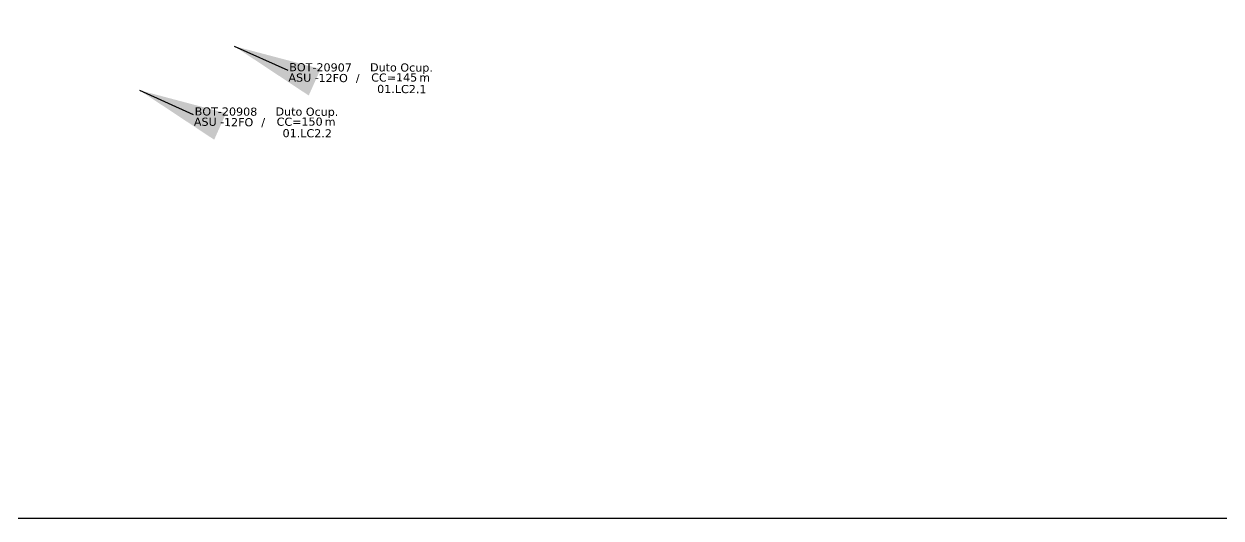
# Model space of a CAD drawing. Header units: metres. Extents: x -1286 to 434, y -500 to 94.
# Drawn here: x -953.7 to -615, y -499.8 to -360.1 of the extents above; entities that cross this region are included whole.
import ezdxf
from ezdxf.enums import TextEntityAlignment as Align

# ---------------------------------------------------------------- set-up
doc = ezdxf.new("R2010")
doc.units = ezdxf.units.M
doc.layers.add('label_cabos', color=7, linetype='Continuous')
doc.styles.add('siredit', font='verdana.ttf')
doc.dimstyles.new('CC', dxfattribs={"dimtxt": 0.8, "dimasz": 2, "dimexe": 0.18, "dimexo": 0.0625, "dimgap": 0.09, "dimtad": 0, "dimdec": 0, "dimrnd": 1, "dimzin": 0, "dimdsep": 46, "dimtxsty": 'siredit', "dimblk": 'NONE', "dimcen": 0, "dimse1": 1, "dimse2": 1, "dimsd1": 1, "dimsd2": 1, "dimclrt": 7, "dimadec": 0, "dimazin": 0, "dimtfac": 1, "dimtdec": 0, "dimtofl": 0, "dimtmove": 0, "dimatfit": 3, "dimfxl": 0, "dimtolj": 1, "dimtzin": 0, "dimarcsym": 0})

# ---------------------------------------------------------------- blocks, each defined once
blk = doc.blocks.new('Inst CB DT OCUP CFOA-SM-ASU-120-S-12')
at = {"layer": 'label_cabos', "color": 0, "style": 'siredit'}
for tag, flags, p in [('ID_ATIVIDADE', 3, (1.31, 2.67)), ('FATOR', 1, (11.56, 2.55))]:
    blk.add_attdef(tag, text='', height=1, rotation=359.69, dxfattribs=dict(at, flags=flags)).set_placement(p, align=Align.MIDDLE_CENTER)
for tag, p in [('DESTINO_CABO', (3.13, 1.26)), ('TIPO_CABO', (13.11, 1.24)), ('TIPO_CABO', (1.26, 0)), ('CABO', (4.69, -0.05)), ('/', (7.71, -0.05)), ('LANCE', (10.91, 0)), ('UND', (15.96, 0)), ('FID', (13.15, -1.41))]:
    blk.add_attdef(tag, text='', height=1, rotation=359.69, dxfattribs=at).set_placement(p, align=Align.MIDDLE_CENTER)
blk.add_attdef('QTDE', (12.43, -0.47), '', height=1, rotation=359.69, dxfattribs=at)
blk = doc.blocks.new('_None')

msp = doc.modelspace()

# ---------------------------------------------------------------- linework, layer by layer
msp.add_lwpolyline([(-1286.07, -499.81), (-445.07, -499.81), (-445.07, 94.19), (-1286.07, 94.19)], close=True)

# ---------------------------------------------------------------- block references
at = {"layer": 'label_cabos', "color": 0, "lineweight": 0}
ref = msp.add_blockref('Inst CB DT OCUP CFOA-SM-ASU-120-S-12', (-876.92, -375.23), dxfattribs=dict(at, xscale=2.29466153742323, yscale=2.29466153742323, zscale=2.29466153742323))
ref.add_attrib('DESTINO_CABO', 'BOT-20907', dxfattribs={"color": 0, "height": 2.295, "rotation": 359.69, "style": 'siredit'}).set_placement((-869.74, -372.33), align=Align.MIDDLE_CENTER)
ref.add_attrib('CABO', '12FO', dxfattribs={"color": 0, "height": 2.295, "rotation": 359.69, "style": 'siredit'}).set_placement((-866.17, -375.34), align=Align.MIDDLE_CENTER)
ref.add_attrib('TIPO_CABO', 'Duto Ocup.', dxfattribs={"color": 0, "height": 2.295, "rotation": 359.69, "style": 'siredit'}).set_placement((-846.85, -372.37), align=Align.MIDDLE_CENTER)
ref.add_attrib('/', '/', dxfattribs={"color": 0, "height": 2.29, "rotation": 359.69, "style": 'siredit'}).set_placement((-859.22, -375.34), align=Align.MIDDLE_CENTER)
ref.add_attrib('TIPO_CABO', 'ASU - ', dxfattribs={"color": 0, "height": 2.295, "rotation": 359.69, "style": 'siredit'}).set_placement((-874.03, -375.24), align=Align.MIDDLE_CENTER)
ref.add_attrib('FID', '01.LC2.1', dxfattribs={"color": 0, "height": 2.295, "rotation": 359.69, "style": 'siredit'}).set_placement((-846.75, -378.47), align=Align.MIDDLE_CENTER)
ref.add_attrib('LANCE', 'CC=', dxfattribs={"color": 0, "height": 2.295, "rotation": 359.69, "style": 'siredit'}).set_placement((-851.89, -375.22), align=Align.MIDDLE_CENTER)
ref.add_attrib('QTDE', '145', (-848.4, -376.31), dxfattribs={"color": 0, "height": 2.295, "rotation": 359.69, "style": 'siredit'})
ref.add_attrib('UND', 'm', dxfattribs={"color": 0, "height": 2.29, "rotation": 359.69, "style": 'siredit'}).set_placement((-840.29, -375.22), align=Align.MIDDLE_CENTER)
ref = msp.add_blockref('Inst CB DT OCUP CFOA-SM-ASU-120-S-12', (-903.67, -387.72), dxfattribs=dict(at, xscale=2.29466153742323, yscale=2.29466153742323, zscale=2.29466153742323))
ref.add_attrib('DESTINO_CABO', 'BOT-20908', dxfattribs={"color": 0, "height": 2.295, "rotation": 359.69, "style": 'siredit'}).set_placement((-896.49, -384.83), align=Align.MIDDLE_CENTER)
ref.add_attrib('CABO', '12FO', dxfattribs={"color": 0, "height": 2.295, "rotation": 359.69, "style": 'siredit'}).set_placement((-892.92, -387.84), align=Align.MIDDLE_CENTER)
ref.add_attrib('TIPO_CABO', 'Duto Ocup.', dxfattribs={"color": 0, "height": 2.295, "rotation": 359.69, "style": 'siredit'}).set_placement((-873.59, -384.87), align=Align.MIDDLE_CENTER)
ref.add_attrib('/', '/', dxfattribs={"color": 0, "height": 2.29, "rotation": 359.69, "style": 'siredit'}).set_placement((-885.97, -387.84), align=Align.MIDDLE_CENTER)
ref.add_attrib('TIPO_CABO', 'ASU - ', dxfattribs={"color": 0, "height": 2.295, "rotation": 359.69, "style": 'siredit'}).set_placement((-900.78, -387.73), align=Align.MIDDLE_CENTER)
ref.add_attrib('FID', '01.LC2.2', dxfattribs={"color": 0, "height": 2.295, "rotation": 359.69, "style": 'siredit'}).set_placement((-873.5, -390.97), align=Align.MIDDLE_CENTER)
ref.add_attrib('LANCE', 'CC=', dxfattribs={"color": 0, "height": 2.295, "rotation": 359.69, "style": 'siredit'}).set_placement((-878.64, -387.72), align=Align.MIDDLE_CENTER)
ref.add_attrib('QTDE', '150', (-875.15, -388.81), dxfattribs={"color": 0, "height": 2.295, "rotation": 359.69, "style": 'siredit'})
ref.add_attrib('UND', 'm', dxfattribs={"color": 0, "height": 2.29, "rotation": 359.69, "style": 'siredit'}).set_placement((-867.04, -387.72), align=Align.MIDDLE_CENTER)

# ---------------------------------------------------------------- leaders
at = {"layer": 'label_cabos'}
for points in [[(-894.21, -366.32), (-879.03, -373.13)], [(-920.96, -378.82), (-905.78, -385.63)]]:
    msp.add_leader(points, dimstyle='CC', override={"dimasz": 25, "dimgap": 0.09, "dimtad": 0}, dxfattribs=at)

doc.saveas('drawing.dxf')
